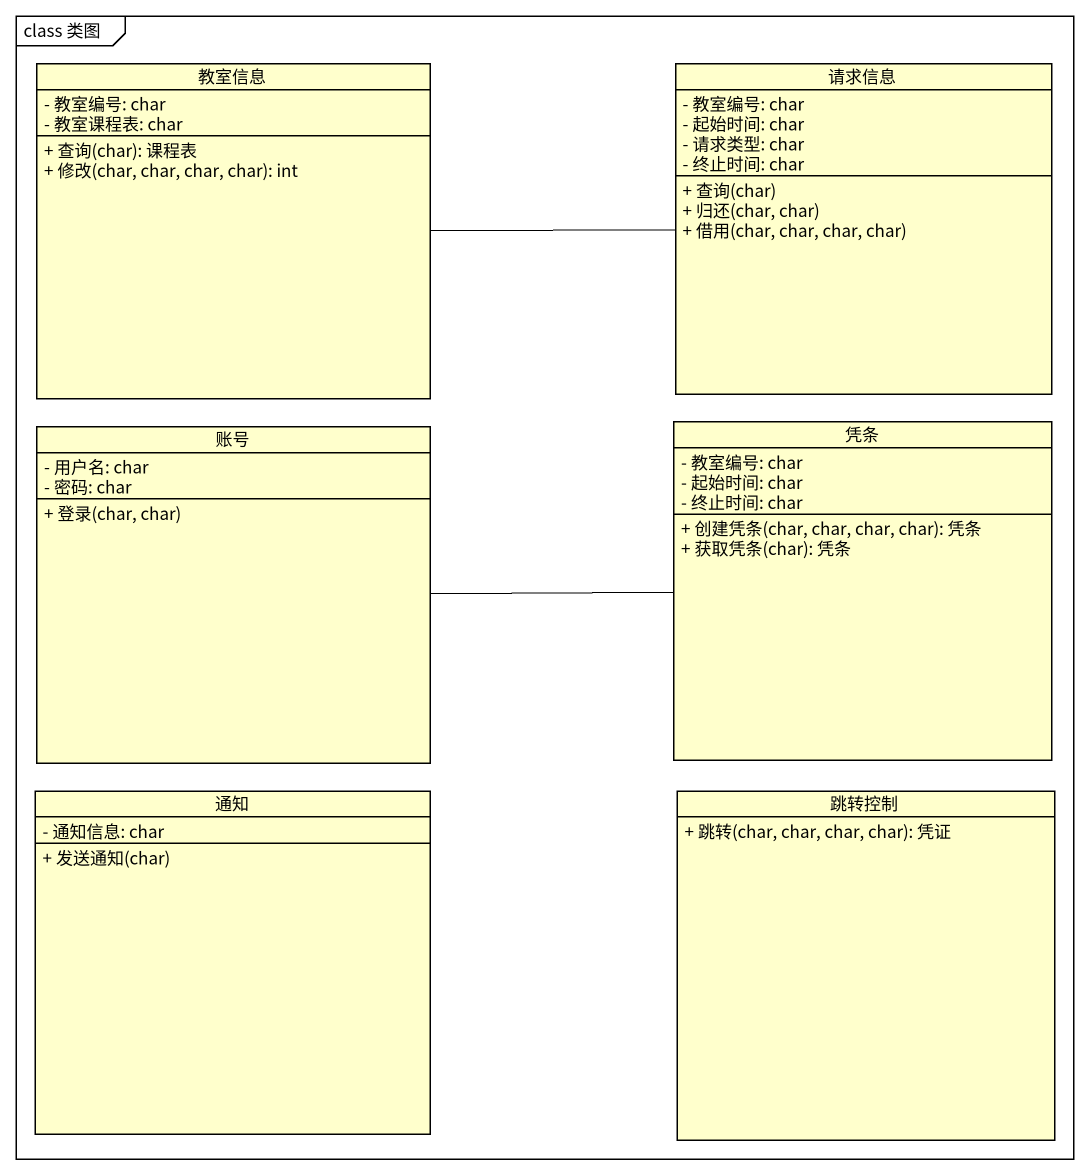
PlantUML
@startuml
mainframe class 类图
hide circle
hide empty members
skinparam classAttributeIconSize 0
class 教室信息 {
  - 教室编号: char
  - 教室课程表: char
  + 查询(char): 课程表
  + 修改(char, char, char, char): int
}
class 请求信息 {
  - 教室编号: char
  - 起始时间: char
  - 请求类型: char
  - 终止时间: char
  + 查询(char)
  + 归还(char, char)
  + 借用(char, char, char, char)
}
class 凭条 {
  - 教室编号: char
  - 起始时间: char
  - 终止时间: char
  + 创建凭条(char, char, char, char): 凭条
  + 获取凭条(char): 凭条
}
class 账号 {
  - 用户名: char
  - 密码: char
  + 登录(char, char)
}
class 通知 {
  - 通知信息: char
  + 发送通知(char)
}
class 跳转控制 {
  + 跳转(char, char, char, char): 凭证
}
教室信息 -right- 请求信息
账号 -right- 凭条
@enduml
